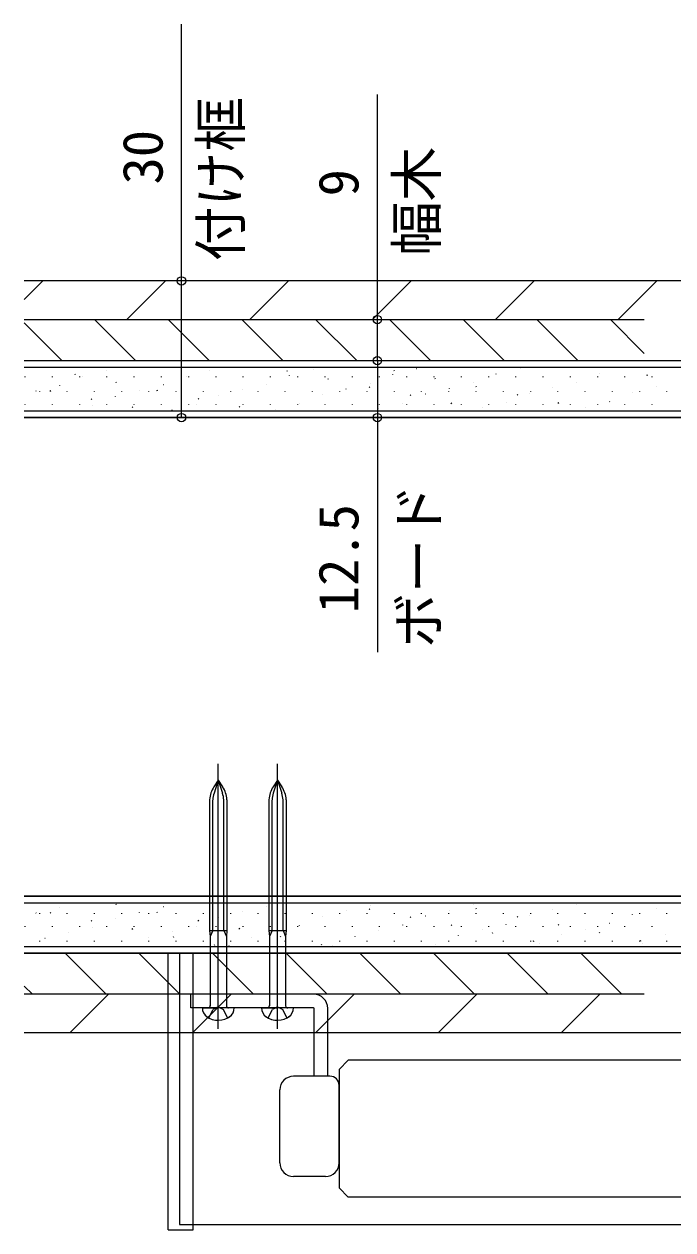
# Model space of a CAD drawing. Units: millimetres, scale not verified. Extents: x -525 to 525, y -784 to 780.
# Drawn here: x -111.5 to 30.8, y -620.9 to -356.3 of the extents above; entities that cross this region are included whole.
import ezdxf
from ezdxf.enums import TextEntityAlignment as Align

# ---------------------------------------------------------------- set-up
doc = ezdxf.new("R2010")
doc.units = ezdxf.units.MM
doc.header["$LTSCALE"] = 4
for name, color, linetype in [('0-3_YKK_12', 2, 'Continuous'), ('0-4_YKK_13', 4, 'Continuous'), ('0-5_YKK_D', 6, 'Continuous'), ('0-7_YSS_K', 3, 'Continuous')]:
    doc.layers.add(name, color=color, linetype=linetype)
doc.styles.add('ＭＳ ゴシック', font='')
doc.styles.get('ＭＳ ゴシック').set_extended_font_data('MS Gothic')

msp = doc.modelspace()

# ---------------------------------------------------------------- linework, layer by layer
at = {"layer": '0-3_YKK_12'}
for p, q in [((-77.377, -560.161), (-77.377, -619.661)), ((-42.377, -585.657), (-40.377, -583.657)), ((205.623, -583.657), (-40.377, -583.657)), ((-42.377, -585.657), (-42.377, -611.657)), ((-42.377, -585.657), (-42.377, -611.657)), ((-40.377, -613.657), (-42.377, -611.657)), ((205.623, -613.657), (-40.377, -613.657)), ((-77.377, -619.661), (468.623, -619.659))]:
    msp.add_line(p, q, dxfattribs=at)
at = {"layer": '0-4_YKK_13'}
for p, q in [((-68.877, -576.775), (-68.877, -518.638)), ((-55.877, -576.775), (-55.877, -518.638)), ((-68.877, -522.171), (-69.834, -523.654)), ((-68.877, -522.171), (-69.807, -525.08)), ((-68.877, -522.171), (-67.921, -523.654)), ((-68.877, -522.171), (-67.947, -525.08)), ((-55.877, -522.171), (-56.834, -523.654)), ((-55.877, -522.171), (-56.807, -525.08)), ((-55.877, -522.171), (-54.921, -523.654)), ((-55.877, -522.171), (-54.947, -525.08)), ((-70.777, -526.484), (-70.777, -555.171)), ((-70.082, -555.171), (-70.082, -526.562)), ((-67.672, -555.171), (-67.672, -526.562)), ((-66.977, -526.484), (-66.977, -555.171)), ((-57.777, -526.484), (-57.777, -555.171)), ((-57.082, -555.171), (-57.082, -526.562)), ((-54.672, -555.171), (-54.672, -526.562)), ((-53.977, -526.484), (-53.977, -555.171)), ((-70.777, -555.171), (-66.977, -555.171)), ((-70.777, -555.171), (-70.647, -556.47)), ((-70.082, -555.171), (-70.647, -556.47)), ((-67.672, -555.171), (-67.108, -556.47)), ((-66.977, -555.171), (-67.108, -556.47)), ((-57.777, -555.171), (-53.977, -555.171)), ((-57.777, -555.171), (-57.647, -556.47)), ((-57.082, -555.171), (-57.647, -556.47)), ((-54.672, -555.171), (-54.108, -556.47)), ((-53.977, -555.171), (-54.108, -556.47)), ((-70.647, -556.47), (-70.647, -571.671)), ((-67.108, -556.47), (-67.108, -571.683)), ((-57.647, -556.47), (-57.647, -571.671)), ((-54.108, -556.47), (-54.108, -571.683)), ((-79.877, -620.861), (-79.877, -560.161)), ((-74.377, -620.861), (-74.377, -560.161)), ((-74.877, -572.161), (-74.877, -569.161)), ((-47.977, -569.161), (-74.877, -569.161)), ((-47.977, -572.161), (-74.877, -572.161)), ((-72.377, -572.161), (-68.877, -572.161)), ((-72.377, -572.191), (-72.377, -572.171)), ((-70.927, -574.364), (-70.022, -572.533)), ((-68.877, -571.924), (-70.022, -572.533)), ((-68.877, -571.924), (-67.732, -572.533)), ((-65.377, -572.173), (-68.877, -572.173)), ((-66.827, -574.364), (-67.732, -572.533)), ((-65.377, -572.191), (-65.377, -572.171)), ((-59.377, -572.161), (-55.877, -572.161)), ((-59.377, -572.191), (-59.377, -572.171)), ((-57.927, -574.364), (-57.022, -572.533)), ((-55.877, -571.924), (-57.022, -572.533)), ((-55.877, -571.924), (-54.732, -572.533)), ((-52.377, -572.173), (-55.877, -572.173)), ((-53.827, -574.364), (-54.732, -572.533)), ((-52.377, -572.191), (-52.377, -572.171)), ((-47.907, -572.19), (-47.977, -572.161)), ((-47.877, -587.161), (-47.877, -572.261)), ((-44.877, -587.161), (-44.877, -572.261)), ((-44.377, -587.161), (-52.377, -587.161)), ((-42.377, -606.161), (-42.377, -589.161)), ((-55.377, -606.161), (-55.377, -590.161)), ((-45.377, -609.161), (-52.377, -609.161)), ((-79.877, -620.861), (-74.377, -620.861))]:
    msp.add_line(p, q, dxfattribs=at)
msp.add_lwpolyline([(-45.785, -570.069), (-46.255, -569.684), (-46.791, -569.397), (-47.373, -569.221), (-47.977, -569.161)], dxfattribs=at)
for centre, radius, start, end in [((-64.792, -526.907), 6, 147.17367, 175.96121), ((-72.962, -526.907), 6, 4.03879, 32.82633), ((-51.792, -526.907), 6, 147.17367, 175.96121), ((-59.962, -526.907), 6, 4.03879, 32.82633), ((-64.092, -526.907), 6, 162.27003, 175.96121), ((-73.662, -526.907), 6, 4.03879, 17.72997), ((-51.092, -526.907), 6, 162.27003, 175.96121), ((-60.662, -526.907), 6, 4.03879, 17.72997), ((-47.977, -572.261), 3.1, 0, 45), ((-70.077, -572.191), 2.3, 179.25264, 236.59671), ((-68.877, -570.471), 4.4, 233.96093, 308.06785), ((-71.147, -571.661), 0.5, 270, 0), ((-66.608, -571.673), 0.5, 180, 270), ((-67.677, -572.191), 2.3, 303.40329, 0.46192), ((-57.077, -572.191), 2.3, 179.25264, 236.59671), ((-55.877, -570.471), 4.4, 233.96093, 308.06785), ((-58.147, -571.661), 0.5, 270, 0), ((-53.608, -571.673), 0.5, 180, 270), ((-54.677, -572.191), 2.3, 303.40329, 0.46192), ((-47.977, -572.261), 0.1, 0, 45), ((-52.377, -590.161), 3, 90, 180), ((-44.377, -589.161), 2, 0, 90), ((-52.377, -606.161), 3, 180, 270), ((-45.377, -606.161), 3, 270, 0)]:
    msp.add_arc(centre, radius, start, end, dxfattribs=at)
at = {"layer": '0-5_YKK_D'}
for points in [[(-76.947, -442.661), (-76.947, -412.661), (-76.947, -356.325)], [(-33.989, -430.161), (-33.989, -421.161), (-33.989, -371.761)], [(-33.989, -430.161), (-33.989, -442.661), (-33.989, -494.088)]]:
    msp.add_lwpolyline(points, dxfattribs=at)
for centre in [(-76.947, -412.661), (-33.989, -421.161), (-33.989, -430.161), (-33.989, -430.161), (-76.947, -442.661), (-33.989, -442.661)]:
    msp.add_circle(centre, 0.925, dxfattribs=at)
at = {"layer": '0-7_YSS_K'}
for p, q in [((211.123, -412.661), (-111.466, -412.661)), ((-111.466, -416.762), (-107.365, -412.661)), ((-88.924, -421.161), (-80.424, -412.661)), ((-61.984, -421.161), (-53.484, -412.661)), ((-35.043, -421.161), (-26.543, -412.661)), ((-8.102, -421.161), (0.398, -412.661)), ((18.839, -421.161), (27.339, -412.661)), ((-111.466, -421.161), (24.542, -421.161)), ((-103.181, -430.161), (-111.466, -421.876)), ((-87.016, -430.161), (-96.016, -421.161)), ((-70.852, -430.161), (-79.852, -421.161)), ((-54.687, -430.161), (-63.687, -421.161)), ((-38.523, -430.161), (-47.523, -421.161)), ((-22.359, -430.161), (-31.359, -421.161)), ((-6.194, -430.161), (-15.194, -421.161)), ((9.97, -430.161), (0.97, -421.161)), ((24.542, -428.568), (17.135, -421.161)), ((-111.466, -430.161), (24.542, -430.161)), ((192.123, -431.661), (-111.466, -431.661)), ((-111.231, -433.77), (-111.231, -433.67)), ((-105.251, -433.77), (-105.251, -433.67)), ((-100.191, -433.288), (-100.301, -433.121)), ((-99.271, -433.77), (-99.271, -433.67)), ((-98.609, -433.7), (-98.616, -433.682)), ((-93.385, -432.408), (-93.392, -432.39)), ((-93.291, -433.77), (-93.291, -433.67)), ((-87.311, -433.77), (-87.311, -433.67)), ((-81.331, -433.77), (-81.331, -433.67)), ((-75.936, -433.547), (-75.943, -433.528)), ((-75.351, -433.77), (-75.351, -433.67)), ((-70.712, -432.255), (-70.718, -432.236)), ((-69.371, -433.77), (-69.371, -433.67)), ((-63.391, -433.77), (-63.391, -433.67)), ((-57.411, -433.77), (-57.411, -433.67)), ((-53.681, -432.527), (-53.791, -432.36)), ((-53.263, -433.394), (-53.269, -433.375)), ((-51.431, -433.77), (-51.431, -433.67)), ((-48.038, -432.102), (-48.045, -432.083)), ((-45.451, -433.77), (-45.451, -433.67)), ((-39.471, -433.77), (-39.471, -433.67)), ((-33.491, -433.77), (-33.491, -433.67)), ((-30.589, -433.241), (-30.596, -433.222)), ((-30.221, -432.455), (-30.332, -432.288)), ((-27.511, -433.77), (-27.511, -433.67)), ((-25.365, -431.948), (-25.372, -431.93)), ((-21.531, -433.77), (-21.531, -433.67)), ((-15.551, -433.77), (-15.551, -433.67)), ((-9.571, -433.77), (-9.571, -433.67)), ((-7.916, -433.087), (-7.923, -433.068)), ((-3.591, -433.77), (-3.591, -433.67)), ((-2.692, -431.795), (-2.698, -431.776)), ((2.389, -433.77), (2.389, -433.67)), ((8.369, -433.77), (8.369, -433.67)), ((14.349, -433.77), (14.349, -433.67)), ((14.757, -432.934), (14.751, -432.915)), ((16.289, -431.694), (16.267, -431.661)), ((20.329, -433.77), (20.329, -433.67)), ((25.295, -433.463), (25.185, -433.296)), ((26.309, -433.77), (26.309, -433.67)), ((-103.6, -435.652), (-103.607, -435.633)), ((-91.184, -435.057), (-91.295, -434.89)), ((-80.927, -435.499), (-80.933, -435.48)), ((-58.253, -435.346), (-58.26, -435.327)), ((-44.674, -434.296), (-44.785, -434.129)), ((-40.838, -436.39), (-40.845, -436.371)), ((-35.668, -436.065), (-35.778, -435.898)), ((-35.58, -435.192), (-35.587, -435.174)), ((-21.215, -434.224), (-21.325, -434.057)), ((-18.165, -436.237), (-18.171, -436.218)), ((-12.907, -435.039), (-12.913, -435.02)), ((-12.209, -435.993), (-12.319, -435.826)), ((4.509, -436.084), (4.502, -436.065)), ((9.767, -434.886), (9.76, -434.867)), ((27.182, -435.93), (27.175, -435.911)), ((-108.858, -436.85), (-108.865, -436.831)), ((-108.001, -437), (-108.001, -436.9)), ((-105.637, -436.898), (-105.747, -436.731)), ((-102.021, -437), (-102.021, -436.9)), ((-96.631, -438.666), (-96.741, -438.5)), ((-96.041, -437), (-96.041, -436.9)), ((-91.409, -437.989), (-91.416, -437.97)), ((-90.061, -437), (-90.061, -436.9)), ((-86.185, -436.697), (-86.191, -436.678)), ((-84.081, -437), (-84.081, -436.9)), ((-82.178, -436.826), (-82.288, -436.659)), ((-78.101, -437), (-78.101, -436.9)), ((-73.171, -438.595), (-73.282, -438.428)), ((-72.121, -437), (-72.121, -436.9)), ((-68.736, -437.836), (-68.742, -437.817)), ((-66.141, -437), (-66.141, -436.9)), ((-63.511, -436.543), (-63.518, -436.525)), ((-60.161, -437), (-60.161, -436.9)), ((-54.181, -437), (-54.181, -436.9)), ((-48.201, -437), (-48.201, -436.9)), ((-46.062, -437.682), (-46.069, -437.663)), ((-42.221, -437), (-42.221, -436.9)), ((-36.241, -437), (-36.241, -436.9)), ((-30.261, -437), (-30.261, -436.9)), ((-26.661, -437.834), (-26.772, -437.667)), ((-24.281, -437), (-24.281, -436.9)), ((-23.389, -437.529), (-23.396, -437.51)), ((-18.301, -437), (-18.301, -436.9)), ((-12.321, -437), (-12.321, -436.9)), ((-6.341, -437), (-6.341, -436.9)), ((-3.202, -437.762), (-3.313, -437.595)), ((-0.716, -437.376), (-0.722, -437.357)), ((-0.361, -437), (-0.361, -436.9)), ((5.619, -437), (5.619, -436.9)), ((11.599, -437), (11.599, -436.9)), ((17.579, -437), (17.579, -436.9)), ((21.958, -437.222), (21.951, -437.203)), ((23.559, -437), (23.559, -436.9)), ((29.539, -437), (29.539, -436.9)), ((-111.466, -441.161), (182.623, -441.161)), ((-111.231, -439.85), (-111.231, -439.75)), ((-105.251, -439.85), (-105.251, -439.75)), ((-101.657, -441.138), (-101.664, -441.12)), ((-99.271, -439.85), (-99.271, -439.75)), ((-96.4, -439.941), (-96.406, -439.922)), ((-93.291, -439.85), (-93.291, -439.75)), ((-87.624, -440.435), (-87.735, -440.269)), ((-87.311, -439.85), (-87.311, -439.75)), ((-81.331, -439.85), (-81.331, -439.75)), ((-78.984, -440.985), (-78.991, -440.966)), ((-75.351, -439.85), (-75.351, -439.75)), ((-73.726, -439.787), (-73.733, -439.769)), ((-69.371, -439.85), (-69.371, -439.75)), ((-64.165, -440.363), (-64.275, -440.197)), ((-63.391, -439.85), (-63.391, -439.75)), ((-57.411, -439.85), (-57.411, -439.75)), ((-56.311, -440.832), (-56.317, -440.813)), ((-51.431, -439.85), (-51.431, -439.75)), ((-51.053, -439.634), (-51.06, -439.615)), ((-45.451, -439.85), (-45.451, -439.75)), ((-39.471, -439.85), (-39.471, -439.75)), ((-33.637, -440.679), (-33.644, -440.66)), ((-33.491, -439.85), (-33.491, -439.75)), ((-28.38, -439.481), (-28.386, -439.462)), ((-27.511, -439.85), (-27.511, -439.75)), ((-21.531, -439.85), (-21.531, -439.75)), ((-17.655, -439.602), (-17.765, -439.436)), ((-15.551, -439.85), (-15.551, -439.75)), ((-10.964, -440.525), (-10.971, -440.506)), ((-9.571, -439.85), (-9.571, -439.75)), ((-5.706, -439.327), (-5.713, -439.309)), ((-3.591, -439.85), (-3.591, -439.75)), ((2.389, -439.85), (2.389, -439.75)), ((5.804, -439.53), (5.694, -439.364)), ((8.369, -439.85), (8.369, -439.75)), ((11.709, -440.372), (11.703, -440.353)), ((14.349, -439.85), (14.349, -439.75)), ((14.719, -441.161), (14.7, -441.133)), ((16.967, -439.174), (16.96, -439.155)), ((20.329, -439.85), (20.329, -439.75)), ((26.309, -439.85), (26.309, -439.75)), ((-111.466, -442.661), (171.234, -442.661)), ((181.123, -442.661), (-111.466, -442.661)), ((181.123, -547.661), (-111.466, -547.661)), ((182.623, -549.161), (-111.466, -549.161)), ((-103.6, -550.152), (-103.607, -550.133)), ((-91.184, -549.557), (-91.295, -549.39)), ((-80.927, -549.999), (-80.933, -549.98)), ((-58.253, -549.846), (-58.26, -549.827)), ((-35.58, -549.692), (-35.587, -549.674)), ((-12.907, -549.539), (-12.913, -549.52)), ((9.767, -549.386), (9.76, -549.367)), ((-108.858, -551.35), (-108.865, -551.331)), ((-108.001, -551.5), (-108.001, -551.4)), ((-105.637, -551.398), (-105.747, -551.231)), ((-102.021, -551.5), (-102.021, -551.4)), ((-96.041, -551.5), (-96.041, -551.4)), ((-91.409, -552.489), (-91.416, -552.47)), ((-90.061, -551.5), (-90.061, -551.4)), ((-86.185, -551.197), (-86.191, -551.178)), ((-84.081, -551.5), (-84.081, -551.4)), ((-82.178, -551.326), (-82.288, -551.159)), ((-78.101, -551.5), (-78.101, -551.4)), ((-72.121, -551.5), (-72.121, -551.4)), ((-68.736, -552.336), (-68.742, -552.317)), ((-66.141, -551.5), (-66.141, -551.4)), ((-63.511, -551.043), (-63.518, -551.025)), ((-60.161, -551.5), (-60.161, -551.4)), ((-54.181, -551.5), (-54.181, -551.4)), ((-48.201, -551.5), (-48.201, -551.4)), ((-46.062, -552.182), (-46.069, -552.163)), ((-42.221, -551.5), (-42.221, -551.4)), ((-40.838, -550.89), (-40.845, -550.871)), ((-36.241, -551.5), (-36.241, -551.4)), ((-35.668, -550.565), (-35.778, -550.398)), ((-30.261, -551.5), (-30.261, -551.4)), ((-26.661, -552.334), (-26.772, -552.167)), ((-24.281, -551.5), (-24.281, -551.4)), ((-23.389, -552.029), (-23.396, -552.01)), ((-18.301, -551.5), (-18.301, -551.4)), ((-18.165, -550.737), (-18.171, -550.718)), ((-12.321, -551.5), (-12.321, -551.4)), ((-12.209, -550.493), (-12.319, -550.326)), ((-6.341, -551.5), (-6.341, -551.4)), ((-3.202, -552.262), (-3.313, -552.095)), ((-0.716, -551.876), (-0.722, -551.857)), ((-0.361, -551.5), (-0.361, -551.4)), ((4.509, -550.584), (4.502, -550.565)), ((5.619, -551.5), (5.619, -551.4)), ((11.599, -551.5), (11.599, -551.4)), ((17.579, -551.5), (17.579, -551.4)), ((21.958, -551.722), (21.951, -551.703)), ((23.559, -551.5), (23.559, -551.4)), ((27.182, -550.43), (27.175, -550.411)), ((29.539, -551.5), (29.539, -551.4)), ((-111.231, -554.35), (-111.231, -554.25)), ((-105.251, -554.35), (-105.251, -554.25)), ((-99.271, -554.35), (-99.271, -554.25)), ((-96.631, -553.166), (-96.741, -553)), ((-96.4, -554.441), (-96.406, -554.422)), ((-93.291, -554.35), (-93.291, -554.25)), ((-87.624, -554.935), (-87.735, -554.769)), ((-87.311, -554.35), (-87.311, -554.25)), ((-81.331, -554.35), (-81.331, -554.25)), ((-78.984, -555.485), (-78.991, -555.466)), ((-75.351, -554.35), (-75.351, -554.25)), ((-73.726, -554.287), (-73.733, -554.269)), ((-73.171, -553.095), (-73.282, -552.928)), ((-69.371, -554.35), (-69.371, -554.25)), ((-64.165, -554.863), (-64.275, -554.697)), ((-63.391, -554.35), (-63.391, -554.25)), ((-57.411, -554.35), (-57.411, -554.25)), ((-56.311, -555.332), (-56.317, -555.313)), ((-51.431, -554.35), (-51.431, -554.25)), ((-51.053, -554.134), (-51.06, -554.115)), ((-45.451, -554.35), (-45.451, -554.25)), ((-39.471, -554.35), (-39.471, -554.25)), ((-33.637, -555.179), (-33.644, -555.16)), ((-33.491, -554.35), (-33.491, -554.25)), ((-28.38, -553.981), (-28.386, -553.962)), ((-27.511, -554.35), (-27.511, -554.25)), ((-21.531, -554.35), (-21.531, -554.25)), ((-17.655, -554.102), (-17.765, -553.936)), ((-15.551, -554.35), (-15.551, -554.25)), ((-10.964, -555.025), (-10.971, -555.006)), ((-9.571, -554.35), (-9.571, -554.25)), ((-5.706, -553.827), (-5.713, -553.809)), ((-3.591, -554.35), (-3.591, -554.25)), ((2.389, -554.35), (2.389, -554.25)), ((5.804, -554.03), (5.694, -553.864)), ((8.369, -554.35), (8.369, -554.25)), ((11.709, -554.872), (11.703, -554.853)), ((14.349, -554.35), (14.349, -554.25)), ((16.967, -553.674), (16.96, -553.655)), ((20.329, -554.35), (20.329, -554.25)), ((26.309, -554.35), (26.309, -554.25)), ((-108.001, -557.58), (-108.001, -557.48)), ((-106.882, -556.931), (-106.888, -556.912)), ((-102.021, -557.58), (-102.021, -557.48)), ((-101.657, -555.638), (-101.664, -555.62)), ((-96.041, -557.58), (-96.041, -557.48)), ((-90.061, -557.58), (-90.061, -557.48)), ((-84.208, -556.777), (-84.215, -556.758)), ((-84.081, -557.58), (-84.081, -557.48)), ((-78.618, -556.704), (-78.728, -556.537)), ((-78.101, -557.58), (-78.101, -557.48)), ((-72.121, -557.58), (-72.121, -557.48)), ((-66.141, -557.58), (-66.141, -557.48)), ((-61.535, -556.624), (-61.542, -556.605)), ((-60.161, -557.58), (-60.161, -557.48)), ((-55.159, -556.632), (-55.269, -556.466)), ((-54.181, -557.58), (-54.181, -557.48)), ((-48.201, -557.58), (-48.201, -557.48)), ((-42.221, -557.58), (-42.221, -557.48)), ((-38.862, -556.471), (-38.868, -556.452)), ((-36.241, -557.58), (-36.241, -557.48)), ((-30.261, -557.58), (-30.261, -557.48)), ((-24.281, -557.58), (-24.281, -557.48)), ((-18.301, -557.58), (-18.301, -557.48)), ((-16.188, -556.317), (-16.195, -556.298)), ((-12.321, -557.58), (-12.321, -557.48)), ((-8.649, -555.871), (-8.759, -555.705)), ((-6.341, -557.58), (-6.341, -557.48)), ((-0.361, -557.58), (-0.361, -557.48)), ((0.358, -557.64), (0.247, -557.473)), ((1.494, -558.116), (1.488, -558.097)), ((5.619, -557.58), (5.619, -557.48)), ((6.485, -556.164), (6.478, -556.145)), ((11.599, -557.58), (11.599, -557.48)), ((14.811, -555.799), (14.7, -555.633)), ((17.579, -557.58), (17.579, -557.48)), ((23.559, -557.58), (23.559, -557.48)), ((23.817, -557.568), (23.707, -557.401)), ((24.168, -557.963), (24.161, -557.944)), ((29.158, -556.011), (29.152, -555.992)), ((29.539, -557.58), (29.539, -557.48)), ((-111.466, -558.661), (192.123, -558.661)), ((-111.466, -560.161), (193.623, -560.161)), ((24.542, -560.161), (-111.466, -560.161)), ((-93.497, -569.161), (-102.497, -560.161)), ((-77.332, -569.161), (-86.332, -560.161)), ((-61.168, -569.161), (-70.168, -560.161)), ((-69.611, -558.473), (-69.722, -558.306)), ((-66.526, -558.576), (-66.532, -558.557)), ((-45.003, -569.161), (-54.003, -560.161)), ((-46.152, -558.401), (-46.263, -558.234)), ((-43.852, -558.422), (-43.859, -558.404)), ((-28.839, -569.161), (-37.839, -560.161)), ((-12.674, -569.161), (-21.674, -560.161)), ((-21.179, -558.269), (-21.186, -558.25)), ((3.49, -569.161), (-5.51, -560.161)), ((19.655, -569.161), (10.655, -560.161)), ((-109.661, -569.161), (-111.466, -567.357)), ((24.542, -569.161), (-111.466, -569.161)), ((-101.465, -577.661), (-92.965, -569.161)), ((-74.524, -577.661), (-66.024, -569.161)), ((-47.583, -577.661), (-39.083, -569.161)), ((-20.642, -577.661), (-12.142, -569.161)), ((6.298, -577.661), (14.798, -569.161)), ((153.623, -577.661), (-111.466, -577.661))]:
    msp.add_line(p, q, dxfattribs=at)
for points in [[(-111.466, -430.161), (193.623, -430.161), (193.623, -560.161), (-111.466, -560.161)], [(-111.466, -547.661), (181.123, -547.661), (181.123, -442.661)]]:
    msp.add_lwpolyline(points, dxfattribs=at)

# ---------------------------------------------------------------- texts
at = {"layer": '0-5_YKK_D', "style": 'ＭＳ ゴシック'}
for s, p in [('付け框', (-61.333, -408.348)), ('30', (-78.447, -391.507)), ('幅木', (-18.375, -407.216)), ('9', (-35.489, -394.125)), ('ボード', (-17.898, -493.202)), ('12.5', (-35.489, -485.566))]:
    msp.add_text(s, height=8.798, rotation=90, dxfattribs=at).set_placement(p, align=Align.BOTTOM_LEFT)

doc.saveas('drawing.dxf')
